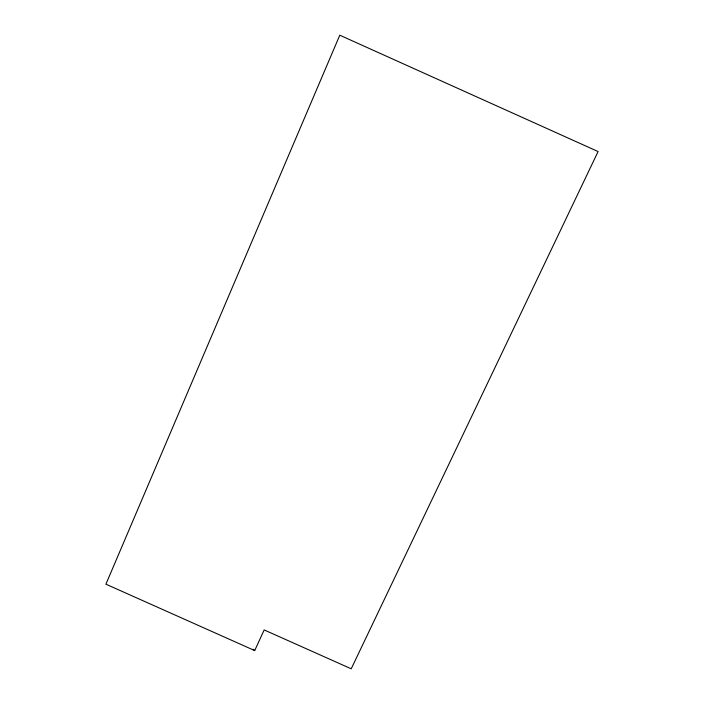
<?xml version="1.0" encoding="UTF-8"?>
<svg xmlns="http://www.w3.org/2000/svg" width="704" height="704" viewBox="0 0 704 704"><rect width="100%" height="100%" fill="white"/><g stroke="black" fill="none" stroke-linecap="round" stroke-linejoin="round"><path stroke-width="1.06" d="M254.707 650.584L264.167 629.93L351.226 668.8L598.092 151.554L339.786 35.2L105.908 584.179L254.707 650.584L253.062 649.185"/></g></svg>
